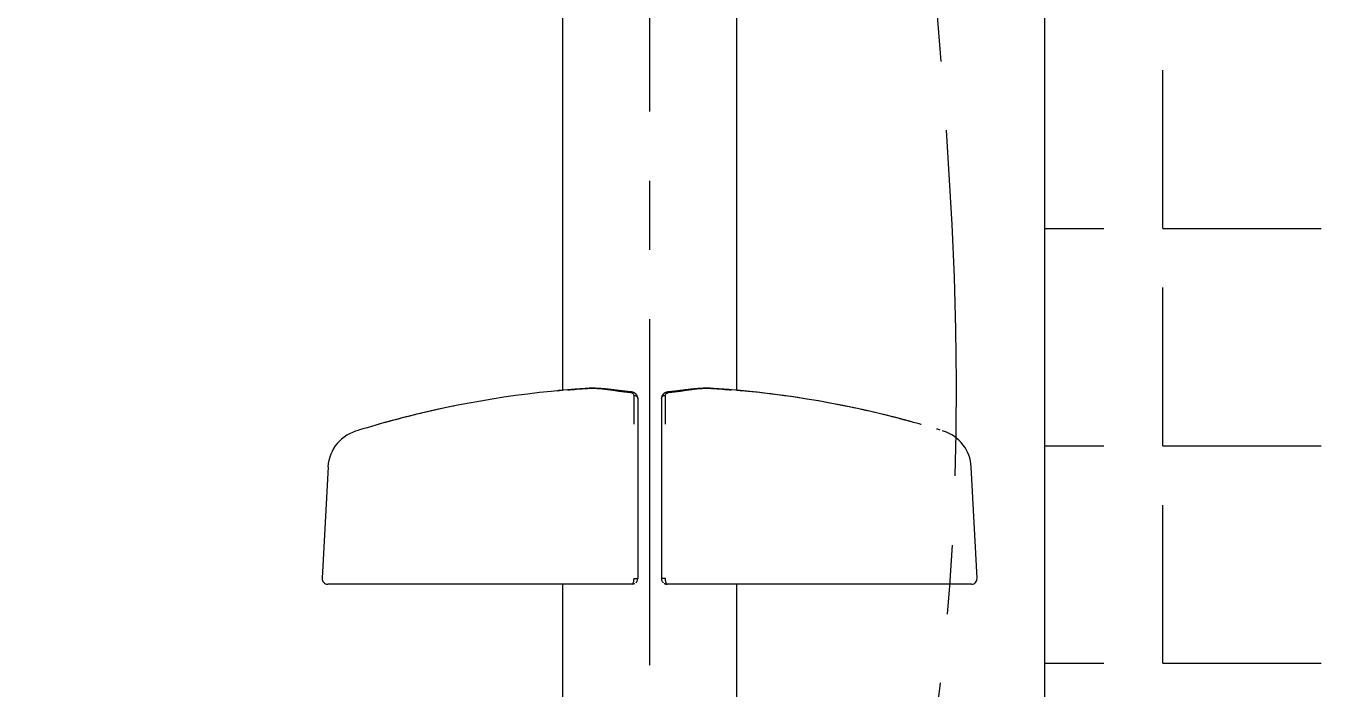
# Model space of a CAD drawing. Extents: x 1919 to 2339, y -1533 to -939.
# Drawn here: x 2241.18 to 2273.94, y -1314.26 to -1297.48 of the extents above; entities that cross this region are included whole.
import ezdxf

# ---------------------------------------------------------------- set-up
doc = ezdxf.new("R2010")
doc.units = 0
doc.header["$LTSCALE"] = 7
doc.header["$MEASUREMENT"] = 0
doc.linetypes.add('CENTER', pattern=[2, 1.25, -0.25, 0.25, -0.25])
for name, color, linetype in [('CL', 1, 'CENTER'), ('DWG', 7, 'CONTINUOUS'), ('HT', 3, 'CONTINUOUS')]:
    doc.layers.add(name, color=color, linetype=linetype)

msp = doc.modelspace()

# ---------------------------------------------------------------- linework, layer by layer
at = {"layer": 'CL', "color": 1, "linetype": 'CENTER'}
msp.add_line((2256.956, -1192.901), (2256.956, -1391.304), dxfattribs=at)
at = {"layer": 'CL'}
msp.add_spline([(2263.005, -1286.202), (2260.483, -1327.132), (2248.122, -1342.217), (2218.609, -1373.827), (2211.45, -1404.826), (2233.166, -1428.712), (2245.683, -1410.672), (2248.978, -1401.673)], degree=3, dxfattribs=at)
at = {"layer": 'DWG'}
for p, q in [((2254.756, -1274.945), (2254.756, -1306.701)), ((2259.156, -1280.246), (2259.156, -1306.701)), ((2256.656, -1306.908), (2256.656, -1307.56)), ((2257.256, -1306.908), (2257.256, -1307.56)), ((2256.656, -1307.56), (2256.656, -1311.462)), ((2257.256, -1307.56), (2257.256, -1311.462)), ((2248.82, -1308.638), (2248.672, -1311.457)), ((2265.239, -1311.457), (2265.092, -1308.638)), ((2250.378, -1311.604), (2248.812, -1311.604)), ((2256.516, -1311.604), (2250.378, -1311.604)), ((2254.756, -1311.604), (2254.756, -1367.82)), ((2256.553, -1311.464), (2256.656, -1311.464)), ((2256.656, -1311.462), (2256.656, -1311.464)), ((2257.256, -1311.462), (2257.256, -1311.464)), ((2257.359, -1311.464), (2257.256, -1311.464)), ((2263.534, -1311.604), (2257.396, -1311.604)), ((2259.156, -1311.604), (2259.156, -1367.82)), ((2265.1, -1311.604), (2263.534, -1311.604))]:
    msp.add_line(p, q, dxfattribs=at)
for centre, radius, start, end in [((2256.95, -1331.597), 24.992, 93.5738, 94.7335), ((2256.957, -1331.663), 25.059, 85.2705, 86.4244), ((2256.96, -1331.557), 24.953, 78.5676, 84.9511), ((2257.071, -1332.056), 25.466, 103.7543, 105.7301), ((2257.118, -1332.299), 25.713, 101.4671, 105.5526), ((2257.044, -1331.985), 25.391, 101.4444, 105.5827), ((2256.852, -1331.199), 24.582, 104.504, 105.0393), ((2256.753, -1332.475), 25.894, 74.8059, 78.5218), ((2256.858, -1332.026), 25.433, 74.7696, 78.553), ((2256.835, -1332.077), 25.488, 74.2698, 76.3039), ((2257.06, -1331.199), 24.582, 74.9607, 75.4959), ((2249.821, -1308.692), 1.003, 103.0333, 176.9097), ((2257.089, -1332.08), 25.494, 105.0395, 107.0959), ((2264.093, -1308.69), 1, 3, 72.605), ((2248.812, -1311.464), 0.14, 177, 270), ((2256.516, -1311.466), 0.138, 269.7587, 300.5418), ((2256.516, -1311.464), 0.139, 309.9244, 329.8093), ((2256.516, -1311.464), 0.14, 329.7746, 0.0004), ((2257.396, -1311.464), 0.14, 179.9996, 210.2231), ((2257.397, -1311.463), 0.141, 210.3061, 229.9561), ((2265.1, -1311.464), 0.14, 270, 3)]:
    msp.add_arc(centre, radius, start, end, dxfattribs=at)
at = {"layer": 'DWG', "extrusion": (0, 0, -1)}
for centre, major_axis, ratio, start_param, end_param in [((2256.476, -1306.843), (0.009, 0.0996), 0.203824, 5.717551, 6.28333), ((2257.435, -1306.843), (-0.009, 0.0996), 0.203822, 6.283065, 6.848744), ((2256.556, -1306.908), (-0.1, 0), 0.776665, 1.541696, 3.141593), ((2257.356, -1306.908), (0.1, 0), 0.776707, 3.141593, 4.741405)]:
    msp.add_ellipse(centre, major_axis=major_axis, ratio=ratio, start_param=start_param, end_param=end_param, dxfattribs=at)
at = {"layer": 'DWG'}
for points in [[(2255.392, -1306.653), (2253.734, -1306.757), (2252.171, -1307.019), (2250.696, -1307.401)], [(2254.626, -1306.713), (2254.611, -1306.714), (2254.628, -1306.713), (2254.677, -1306.708)], [(2254.887, -1306.69), (2255.015, -1306.679), (2255.186, -1306.666), (2255.392, -1306.653)], [(2255.392, -1306.653), (2255.692, -1306.634), (2256.063, -1306.716), (2256.473, -1306.758)], [(2257.439, -1306.758), (2257.849, -1306.716), (2258.22, -1306.634), (2258.519, -1306.653)], [(2263.216, -1307.401), (2261.739, -1307.018), (2260.176, -1306.757), (2258.519, -1306.653)], [(2258.519, -1306.653), (2258.725, -1306.666), (2258.895, -1306.679), (2259.023, -1306.69)], [(2259.247, -1306.709), (2259.286, -1306.713), (2259.299, -1306.714), (2259.285, -1306.713)], [(2256.553, -1306.831), (2256.553, -1307.008), (2256.553, -1307.274), (2256.553, -1307.555)], [(2257.359, -1307.555), (2257.359, -1307.274), (2257.359, -1307.008), (2257.359, -1306.831)], [(2251.205, -1307.274), (2251.14, -1307.29), (2251.077, -1307.305), (2251.016, -1307.32)], [(2263.604, -1307.504), (2263.483, -1307.471), (2263.353, -1307.436), (2263.216, -1307.401)], [(2250.167, -1307.543), (2250.115, -1307.558), (2250.087, -1307.566), (2250.087, -1307.566)], [(2263.825, -1307.566), (2263.825, -1307.566), (2263.797, -1307.558), (2263.745, -1307.544)], [(2264.307, -1307.709), (2264.281, -1307.701), (2264.248, -1307.691), (2264.211, -1307.68)]]:
    msp.add_open_spline(points, degree=3, dxfattribs=at)
for points, degree, knots in [([(2254.636, -1306.712), (2254.632, -1306.712), (2254.629, -1306.712), (2254.626, -1306.713), (2254.625, -1306.713)], 1, [1.2528212, 1.2528212, 1.4257461, 1.6389967, 1.8522473, 1.9450448, 1.9450448]), ([(2254.756, -1306.701), (2254.751, -1306.701), (2254.737, -1306.703), (2254.724, -1306.704), (2254.711, -1306.705), (2254.699, -1306.706), (2254.688, -1306.707), (2254.678, -1306.708), (2254.669, -1306.709), (2254.66, -1306.71), (2254.653, -1306.71), (2254.646, -1306.711), (2254.64, -1306.711), (2254.635, -1306.712), (2254.63, -1306.712), (2254.627, -1306.713)], 1, [0.15215, 0.15215, 0.222233, 0.444466, 0.6667, 0.888933, 1.111166, 1.333399, 1.555633, 1.777866, 2.000099, 2.222332, 2.444565, 2.666799, 2.889032, 3.111265, 3.333498, 3.333498]), ([(2256.485, -1306.743), (2256.442, -1306.739), (2256.399, -1306.735), (2256.357, -1306.73), (2256.314, -1306.725), (2256.272, -1306.72), (2256.23, -1306.715), (2256.188, -1306.71), (2256.146, -1306.705), (2256.105, -1306.7), (2256.064, -1306.695), (2256.024, -1306.69), (2255.983, -1306.685), (2255.943, -1306.68), (2255.904, -1306.676), (2255.864, -1306.672), (2255.823, -1306.667), (2255.781, -1306.664), (2255.74, -1306.66), (2255.7, -1306.657), (2255.66, -1306.654), (2255.62, -1306.652), (2255.581, -1306.651), (2255.542, -1306.65), (2255.504, -1306.65), (2255.466, -1306.65), (2255.429, -1306.651), (2255.392, -1306.653)], 1, [0, 0, 0.221768, 0.443536, 0.665303, 0.887071, 1.108839, 1.330607, 1.552374, 1.774142, 1.99591, 2.217678, 2.439445, 2.661213, 2.882981, 3.104749, 3.326516, 3.563977, 3.801438, 4.038899, 4.276361, 4.513822, 4.751283, 4.988744, 5.226205, 5.463666, 5.701127, 5.938588, 6.176049, 6.176049]), ([(2256.656, -1306.908), (2256.655, -1306.897), (2256.654, -1306.886), (2256.652, -1306.874), (2256.649, -1306.863), (2256.646, -1306.852), (2256.641, -1306.842), (2256.636, -1306.832), (2256.63, -1306.822), (2256.623, -1306.813), (2256.616, -1306.804), (2256.608, -1306.796), (2256.6, -1306.788), (2256.591, -1306.781), (2256.582, -1306.775), (2256.572, -1306.769), (2256.562, -1306.764), (2256.551, -1306.759), (2256.54, -1306.755), (2256.529, -1306.751), (2256.517, -1306.748), (2256.506, -1306.746), (2256.496, -1306.744), (2256.485, -1306.743)], 1, [0, 0, 0.062676, 0.125351, 0.188027, 0.250702, 0.313378, 0.375506, 0.437634, 0.499763, 0.561891, 0.624019, 0.683544, 0.743069, 0.802593, 0.862118, 0.921643, 0.984002, 1.046362, 1.108721, 1.171081, 1.233441, 1.287187, 1.340934, 1.394681, 1.394681]), ([(2257.426, -1306.743), (2257.414, -1306.745), (2257.401, -1306.747), (2257.389, -1306.749), (2257.377, -1306.753), (2257.366, -1306.757), (2257.354, -1306.761), (2257.343, -1306.767), (2257.333, -1306.773), (2257.323, -1306.78), (2257.313, -1306.787), (2257.304, -1306.795), (2257.295, -1306.804), (2257.288, -1306.814), (2257.281, -1306.824), (2257.274, -1306.834), (2257.27, -1306.844), (2257.265, -1306.854), (2257.262, -1306.864), (2257.259, -1306.875), (2257.257, -1306.885), (2257.256, -1306.897), (2257.256, -1306.908)], 1, [0, 0, 0.063579, 0.127158, 0.190736, 0.254315, 0.317894, 0.382618, 0.447342, 0.512067, 0.576791, 0.641515, 0.70733, 0.773144, 0.838959, 0.904773, 0.970588, 1.030112, 1.089636, 1.14916, 1.208684, 1.268208, 1.331288, 1.394368, 1.394368]), ([(2258.519, -1306.653), (2258.487, -1306.651), (2258.453, -1306.65), (2258.42, -1306.65), (2258.385, -1306.65), (2258.351, -1306.65), (2258.316, -1306.651), (2258.28, -1306.653), (2258.245, -1306.655), (2258.208, -1306.657), (2258.172, -1306.66), (2258.135, -1306.663), (2258.098, -1306.666), (2258.061, -1306.67), (2258.023, -1306.674), (2257.979, -1306.679), (2257.935, -1306.684), (2257.891, -1306.689), (2257.846, -1306.695), (2257.8, -1306.701), (2257.755, -1306.706), (2257.709, -1306.712), (2257.662, -1306.718), (2257.616, -1306.723), (2257.569, -1306.729), (2257.521, -1306.734), (2257.474, -1306.739), (2257.426, -1306.743)], 1, [0, 0, 0.213277, 0.426554, 0.63983, 0.853107, 1.066384, 1.279661, 1.492938, 1.706214, 1.919491, 2.132768, 2.346045, 2.559322, 2.772598, 2.985875, 3.23129, 3.476705, 3.72212, 3.967535, 4.21295, 4.458365, 4.70378, 4.949194, 5.194609, 5.440024, 5.685439, 5.930854, 6.176269, 6.176269]), ([(2259.285, -1306.713), (2259.282, -1306.712), (2259.277, -1306.712), (2259.271, -1306.711), (2259.265, -1306.711), (2259.258, -1306.71), (2259.249, -1306.709), (2259.24, -1306.709), (2259.23, -1306.708), (2259.219, -1306.707), (2259.207, -1306.706), (2259.194, -1306.704), (2259.181, -1306.703), (2259.166, -1306.702), (2259.156, -1306.701)], 1, [0, 0, 0.233917, 0.467833, 0.70175, 0.935666, 1.169583, 1.403499, 1.637416, 1.871332, 2.105249, 2.339166, 2.573082, 2.806999, 3.040915, 3.197315, 3.197315]), ([(2259.287, -1306.713), (2259.285, -1306.713), (2259.283, -1306.713), (2259.281, -1306.712), (2259.277, -1306.712)], 1, [1.331034, 1.331034, 1.4776477, 1.6421114, 1.8065751, 1.9858632, 1.9858632]), ([(2256.473, -1306.758), (2256.483, -1306.759), (2256.493, -1306.761), (2256.502, -1306.764), (2256.511, -1306.767), (2256.518, -1306.771), (2256.525, -1306.776), (2256.532, -1306.781), (2256.538, -1306.787), (2256.542, -1306.793), (2256.547, -1306.801), (2256.55, -1306.809), (2256.552, -1306.817), (2256.553, -1306.822), (2256.553, -1306.826), (2256.553, -1306.831)], 3, [0, 0, 0, 0, 0.19412, 0.19412, 0.19412, 0.392939, 0.392939, 0.392939, 0.611861, 0.611861, 0.611861, 0.870696, 0.870696, 0.870696, 1, 1, 1, 1]), ([(2257.359, -1306.831), (2257.359, -1306.819), (2257.361, -1306.807), (2257.367, -1306.797), (2257.372, -1306.789), (2257.378, -1306.782), (2257.386, -1306.776), (2257.392, -1306.772), (2257.4, -1306.768), (2257.408, -1306.765), (2257.41, -1306.764), (2257.413, -1306.763), (2257.415, -1306.762), (2257.423, -1306.76), (2257.43, -1306.758), (2257.439, -1306.758)], 3, [0, 0, 0, 0, 0.345678, 0.345678, 0.345678, 0.600013, 0.600013, 0.600013, 0.793196, 0.793196, 0.793196, 0.847014, 0.847014, 0.847014, 1, 1, 1, 1]), ([(2264.392, -1307.736), (2264.392, -1307.736), (2264.392, -1307.736), (2264.391, -1307.735), (2264.383, -1307.733), (2264.369, -1307.729)], 3, [-0.016196, -0.016196, -0.016196, -0.016196, 0, 0, 1.402062, 1.402062, 1.402062, 1.402062]), ([(2256.553, -1311.464), (2256.553, -1311.476), (2256.553, -1311.489), (2256.552, -1311.5), (2256.551, -1311.512), (2256.55, -1311.522), (2256.548, -1311.532), (2256.546, -1311.545), (2256.544, -1311.557), (2256.541, -1311.567), (2256.537, -1311.58), (2256.533, -1311.589), (2256.528, -1311.596), (2256.524, -1311.601), (2256.52, -1311.604), (2256.516, -1311.604), (2256.516, -1311.604), (2256.516, -1311.604), (2256.516, -1311.604)], 3, [0, 0, 0, 0, 0.16325, 0.16325, 0.16325, 0.31678, 0.31678, 0.31678, 0.517495, 0.517495, 0.517495, 0.774175, 0.774175, 0.774175, 0.995181, 0.995181, 0.995181, 1, 1, 1, 1]), ([(2257.325, -1311.585), (2257.335, -1311.59), (2257.346, -1311.595), (2257.357, -1311.599), (2257.368, -1311.601), (2257.375, -1311.603), (2257.382, -1311.603), (2257.389, -1311.604), (2257.396, -1311.604)], 1, [0, 0, 0.0591659, 0.1183317, 0.1774976, 0.2366635, 0.2736494, 0.3106354, 0.3480651, 0.3854948, 0.3854948]), ([(2257.396, -1311.604), (2257.396, -1311.604), (2257.396, -1311.604), (2257.396, -1311.604), (2257.391, -1311.604), (2257.387, -1311.601), (2257.383, -1311.596), (2257.379, -1311.589), (2257.374, -1311.58), (2257.371, -1311.567), (2257.368, -1311.557), (2257.365, -1311.545), (2257.363, -1311.532), (2257.362, -1311.522), (2257.361, -1311.512), (2257.36, -1311.5), (2257.359, -1311.489), (2257.359, -1311.476), (2257.359, -1311.464)], 3, [0, 0, 0, 0, 0.004819, 0.004819, 0.004819, 0.225809, 0.225809, 0.225809, 0.482484, 0.482484, 0.482484, 0.683204, 0.683204, 0.683204, 0.836743, 0.836743, 0.836743, 1, 1, 1, 1])]:
    msp.add_open_spline(points, degree=degree, knots=knots, dxfattribs=at)
at = {"layer": 'HT', "ltscale": 0.5}
for p, q in [((2266.956, -1486.571), (2266.956, -993.571)), ((2269.944, -1302.604), (2269.944, -1298.604)), ((2266.956, -1302.604), (2268.444, -1302.604)), ((2269.944, -1302.604), (2273.944, -1302.604)), ((2269.944, -1308.104), (2269.944, -1304.104)), ((2266.956, -1308.104), (2268.444, -1308.104)), ((2269.944, -1308.104), (2273.944, -1308.104)), ((2269.944, -1313.604), (2269.944, -1309.604)), ((2266.956, -1313.604), (2268.444, -1313.604)), ((2269.944, -1313.604), (2273.944, -1313.604))]:
    msp.add_line(p, q, dxfattribs=at)

doc.saveas('drawing.dxf')
